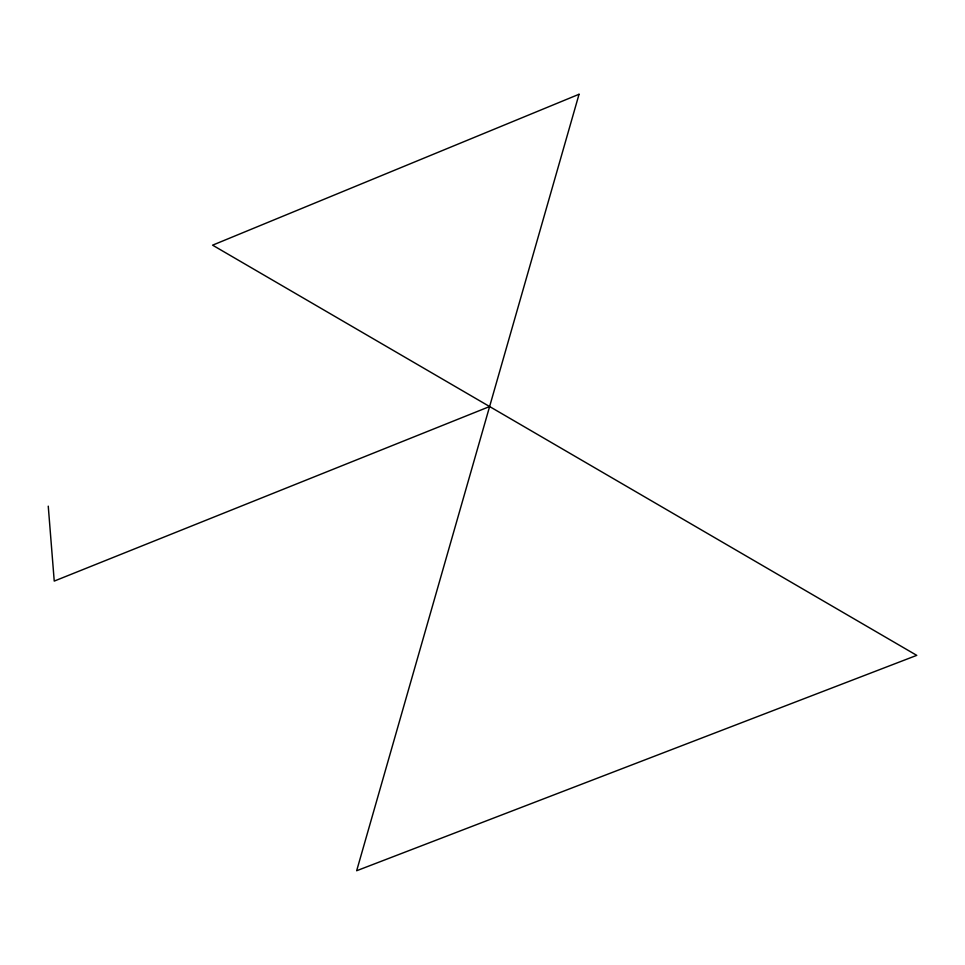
<?xml version="1.0" encoding="UTF-8"?>
<svg xmlns="http://www.w3.org/2000/svg" width="965" height="965" viewBox="0 0 965 965"><rect width="100%" height="100%" fill="white"/><g stroke="black" fill="none" stroke-linecap="round" stroke-linejoin="round"><path stroke-width="1.45" d="M489.617 406.542L54.233 581.087L48.25 506.155M579.048 94.268L356.664 870.732L916.75 655.356L212.59 245.17L579.048 94.268"/></g></svg>
